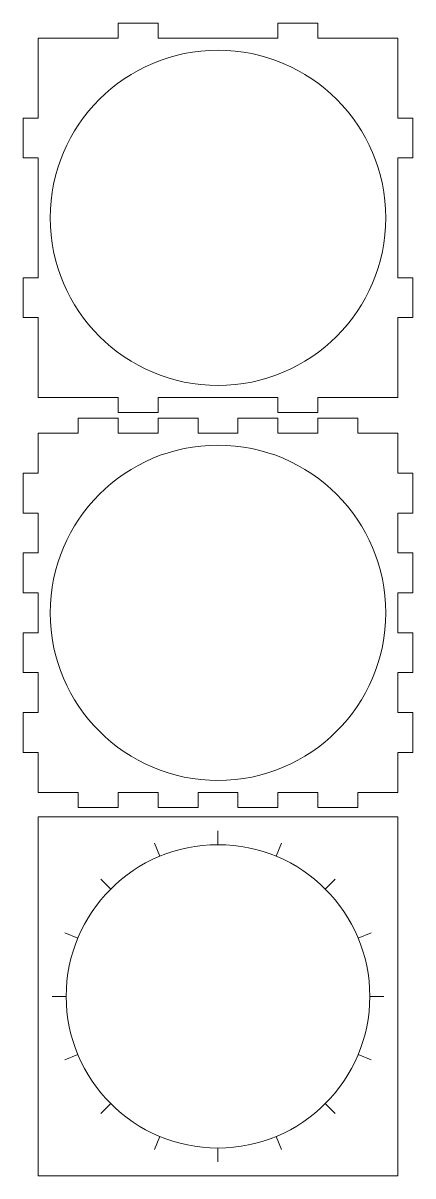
# Model space of a CAD drawing. Header units: millimetres. Extents: x -148 to 148, y -142 to 147.
# Drawn here: x 50.4 to 148, y -141.9 to 147 of the extents above; entities that cross this region are included whole.
import ezdxf

# ---------------------------------------------------------------- set-up
doc = ezdxf.new("R2010")
doc.units = ezdxf.units.MM
doc.header["$MEASUREMENT"] = 0
doc.layers.add('Ebene 1', color=7, linetype='Continuous')

msp = doc.modelspace()

# ---------------------------------------------------------------- linework, layer by layer
at = {"layer": 'Ebene 1', "color": 242, "lineweight": 20}
msp.add_lwpolyline([(54.1943, -141.8813), (144.1943, -141.8813), (144.1943, -51.8813), (54.1943, -51.8813), (54.1943, -141.8813)], close=True, dxfattribs=at)
at = {"layer": 'Ebene 1', "color": 250, "lineweight": 20}
msp.add_ellipse((99.1943, -0.7846), major_axis=(0, 42), ratio=1, dxfattribs=at)
at = {"layer": 'Ebene 1', "color": 242, "lineweight": 20}
msp.add_ellipse((99.1943, -96.8813), major_axis=(0, 38), ratio=1, dxfattribs=at)
at = {"layer": 'Ebene 1', "color": 250, "lineweight": 20}
for points, knots in [([(54.1944, 143.172), (54.1944, 143.172), (74.1944, 143.172), (74.1944, 143.172), (74.1944, 143.172), (74.1944, 143.172), (74.1944, 146.972), (74.1944, 146.972), (74.1944, 146.972), (74.1944, 146.972), (84.1944, 146.972), (84.1944, 146.972), (84.1944, 146.972), (84.1944, 146.972), (84.1944, 143.172), (84.1944, 143.172), (84.1944, 143.172), (84.1944, 143.172), (114.1944, 143.172), (114.1944, 143.172), (114.1944, 143.172), (114.1944, 143.172), (114.1944, 146.972), (114.1944, 146.972), (114.1944, 146.972), (114.1944, 146.972), (124.1944, 146.972), (124.1944, 146.972), (124.1944, 146.972), (124.1944, 146.972), (124.1944, 143.172), (124.1944, 143.172), (124.1944, 143.172), (124.1944, 143.172), (144.1944, 143.172), (144.1944, 143.172), (144.1944, 143.172), (144.1944, 143.172), (144.1944, 123.172), (144.1944, 123.172), (144.1944, 123.172), (144.1944, 123.172), (147.9944, 123.172), (147.9944, 123.172), (147.9944, 123.172), (147.9944, 123.172), (147.9944, 113.172), (147.9944, 113.172), (147.9944, 113.172), (147.9944, 113.172), (144.1944, 113.172), (144.1944, 113.172), (144.1944, 113.172), (144.1944, 113.172), (144.1944, 83.172), (144.1944, 83.172), (144.1944, 83.172), (144.1944, 83.172), (147.9944, 83.172), (147.9944, 83.172), (147.9944, 83.172), (147.9944, 83.172), (147.9944, 73.172), (147.9944, 73.172), (147.9944, 73.172), (147.9944, 73.172), (144.1944, 73.172), (144.1944, 73.172), (144.1944, 73.172), (144.1944, 73.172), (144.1944, 53.172), (144.1944, 53.172), (144.1944, 53.172), (144.1944, 53.172), (124.1944, 53.172), (124.1944, 53.172), (124.1944, 53.172), (124.1944, 53.172), (124.1944, 49.372), (124.1944, 49.372), (124.1944, 49.372), (124.1944, 49.372), (114.1944, 49.372), (114.1944, 49.372), (114.1944, 49.372), (114.1944, 49.372), (114.1944, 53.172), (114.1944, 53.172), (114.1944, 53.172), (114.1944, 53.172), (84.1944, 53.172), (84.1944, 53.172), (84.1944, 53.172), (84.1944, 53.172), (84.1944, 49.372), (84.1944, 49.372), (84.1944, 49.372), (84.1944, 49.372), (74.1944, 49.372), (74.1944, 49.372), (74.1944, 49.372), (74.1944, 49.372), (74.1944, 53.172), (74.1944, 53.172), (74.1944, 53.172), (74.1944, 53.172), (54.1944, 53.172), (54.1944, 53.172), (54.1944, 53.172), (54.1944, 53.172), (54.1944, 73.172), (54.1944, 73.172), (54.1944, 73.172), (54.1944, 73.172), (50.3944, 73.172), (50.3944, 73.172), (50.3944, 73.172), (50.3944, 73.172), (50.3944, 83.172), (50.3944, 83.172), (50.3944, 83.172), (50.3944, 83.172), (54.1944, 83.172), (54.1944, 83.172), (54.1944, 83.172), (54.1944, 83.172), (54.1944, 113.172), (54.1944, 113.172), (54.1944, 113.172), (54.1944, 113.172), (50.3944, 113.172), (50.3944, 113.172), (50.3944, 113.172), (50.3944, 113.172), (50.3944, 123.172), (50.3944, 123.172), (50.3944, 123.172), (50.3944, 123.172), (54.1944, 123.172), (54.1944, 123.172), (54.1944, 123.172), (54.1944, 123.172), (54.1944, 143.172), (54.1944, 143.172)], [0, 0, 0, 0, 0.02702703, 0.02702703, 0.02702703, 0.02702703, 0.05405405, 0.05405405, 0.05405405, 0.05405405, 0.08108108, 0.08108108, 0.08108108, 0.08108108, 0.10810811, 0.10810811, 0.10810811, 0.10810811, 0.13513514, 0.13513514, 0.13513514, 0.13513514, 0.16216216, 0.16216216, 0.16216216, 0.16216216, 0.18918919, 0.18918919, 0.18918919, 0.18918919, 0.21621622, 0.21621622, 0.21621622, 0.21621622, 0.24324324, 0.24324324, 0.24324324, 0.24324324, 0.27027027, 0.27027027, 0.27027027, 0.27027027, 0.2972973, 0.2972973, 0.2972973, 0.2972973, 0.32432432, 0.32432432, 0.32432432, 0.32432432, 0.35135135, 0.35135135, 0.35135135, 0.35135135, 0.37837838, 0.37837838, 0.37837838, 0.37837838, 0.40540541, 0.40540541, 0.40540541, 0.40540541, 0.43243243, 0.43243243, 0.43243243, 0.43243243, 0.45945946, 0.45945946, 0.45945946, 0.45945946, 0.48648649, 0.48648649, 0.48648649, 0.48648649, 0.51351351, 0.51351351, 0.51351351, 0.51351351, 0.54054054, 0.54054054, 0.54054054, 0.54054054, 0.56756757, 0.56756757, 0.56756757, 0.56756757, 0.59459459, 0.59459459, 0.59459459, 0.59459459, 0.62162162, 0.62162162, 0.62162162, 0.62162162, 0.64864865, 0.64864865, 0.64864865, 0.64864865, 0.67567568, 0.67567568, 0.67567568, 0.67567568, 0.7027027, 0.7027027, 0.7027027, 0.7027027, 0.72972973, 0.72972973, 0.72972973, 0.72972973, 0.75675676, 0.75675676, 0.75675676, 0.75675676, 0.78378378, 0.78378378, 0.78378378, 0.78378378, 0.81081081, 0.81081081, 0.81081081, 0.81081081, 0.83783784, 0.83783784, 0.83783784, 0.83783784, 0.86486486, 0.86486486, 0.86486486, 0.86486486, 0.89189189, 0.89189189, 0.89189189, 0.89189189, 0.91891892, 0.91891892, 0.91891892, 0.91891892, 0.94594595, 0.94594595, 0.94594595, 0.94594595, 1, 1, 1, 1]), ([(99.1944, 140.172), (122.3904, 140.172), (141.1944, 121.368), (141.1944, 98.172), (141.1944, 98.172), (141.1944, 74.976), (122.3904, 56.172), (99.1944, 56.172), (99.1944, 56.172), (75.9984, 56.172), (57.1944, 74.976), (57.1944, 98.172), (57.1944, 98.172), (57.1944, 121.368), (75.9984, 140.172), (99.1944, 140.172)], [0, 0, 0, 0, 0.2, 0.2, 0.2, 0.2, 0.4, 0.4, 0.4, 0.4, 0.6, 0.6, 0.6, 0.6, 1, 1, 1, 1]), ([(54.1943, 44.2154), (54.1943, 44.2154), (64.1943, 44.2154), (64.1943, 44.2154), (64.1943, 44.2154), (64.1943, 44.2154), (64.1943, 48.0154), (64.1943, 48.0154), (64.1943, 48.0154), (64.1943, 48.0154), (74.1943, 48.0154), (74.1943, 48.0154), (74.1943, 48.0154), (74.1943, 48.0154), (74.1943, 44.2154), (74.1943, 44.2154), (74.1943, 44.2154), (74.1943, 44.2154), (84.1943, 44.2154), (84.1943, 44.2154), (84.1943, 44.2154), (84.1943, 44.2154), (84.1943, 48.0154), (84.1943, 48.0154), (84.1943, 48.0154), (84.1943, 48.0154), (94.1943, 48.0154), (94.1943, 48.0154), (94.1943, 48.0154), (94.1943, 48.0154), (94.1943, 44.2154), (94.1943, 44.2154), (94.1943, 44.2154), (94.1943, 44.2154), (104.1943, 44.2154), (104.1943, 44.2154), (104.1943, 44.2154), (104.1943, 44.2154), (104.1943, 48.0154), (104.1943, 48.0154), (104.1943, 48.0154), (104.1943, 48.0154), (114.1943, 48.0154), (114.1943, 48.0154), (114.1943, 48.0154), (114.1943, 48.0154), (114.1943, 44.2154), (114.1943, 44.2154), (114.1943, 44.2154), (114.1943, 44.2154), (124.1943, 44.2154), (124.1943, 44.2154), (124.1943, 44.2154), (124.1943, 44.2154), (124.1943, 48.0154), (124.1943, 48.0154), (124.1943, 48.0154), (124.1943, 48.0154), (134.1943, 48.0154), (134.1943, 48.0154), (134.1943, 48.0154), (134.1943, 48.0154), (134.1943, 44.2154), (134.1943, 44.2154), (134.1943, 44.2154), (134.1943, 44.2154), (144.1943, 44.2154), (144.1943, 44.2154), (144.1943, 44.2154), (144.1943, 44.2154), (144.1943, 34.2154), (144.1943, 34.2154), (144.1943, 34.2154), (144.1943, 34.2154), (147.9943, 34.2154), (147.9943, 34.2154), (147.9943, 34.2154), (147.9943, 34.2154), (147.9943, 24.2154), (147.9943, 24.2154), (147.9943, 24.2154), (147.9943, 24.2154), (144.1943, 24.2154), (144.1943, 24.2154), (144.1943, 24.2154), (144.1943, 24.2154), (144.1943, 14.2154), (144.1943, 14.2154), (144.1943, 14.2154), (144.1943, 14.2154), (147.9943, 14.2154), (147.9943, 14.2154), (147.9943, 14.2154), (147.9943, 14.2154), (147.9943, 4.2154), (147.9943, 4.2154), (147.9943, 4.2154), (147.9943, 4.2154), (144.1943, 4.2154), (144.1943, 4.2154), (144.1943, 4.2154), (144.1943, 4.2154), (144.1943, -5.7846), (144.1943, -5.7846), (144.1943, -5.7846), (144.1943, -5.7846), (147.9943, -5.7846), (147.9943, -5.7846), (147.9943, -5.7846), (147.9943, -5.7846), (147.9943, -15.7846), (147.9943, -15.7846), (147.9943, -15.7846), (147.9943, -15.7846), (144.1943, -15.7846), (144.1943, -15.7846), (144.1943, -15.7846), (144.1943, -15.7846), (144.1943, -25.7846), (144.1943, -25.7846), (144.1943, -25.7846), (144.1943, -25.7846), (147.9943, -25.7846), (147.9943, -25.7846), (147.9943, -25.7846), (147.9943, -25.7846), (147.9943, -35.7846), (147.9943, -35.7846), (147.9943, -35.7846), (147.9943, -35.7846), (144.1943, -35.7846), (144.1943, -35.7846), (144.1943, -35.7846), (144.1943, -35.7846), (144.1943, -45.7846), (144.1943, -45.7846), (144.1943, -45.7846), (144.1943, -45.7846), (134.1943, -45.7846), (134.1943, -45.7846), (134.1943, -45.7846), (134.1943, -45.7846), (134.1943, -49.5846), (134.1943, -49.5846), (134.1943, -49.5846), (134.1943, -49.5846), (124.1943, -49.5846), (124.1943, -49.5846), (124.1943, -49.5846), (124.1943, -49.5846), (124.1943, -45.7846), (124.1943, -45.7846), (124.1943, -45.7846), (124.1943, -45.7846), (114.1943, -45.7846), (114.1943, -45.7846), (114.1943, -45.7846), (114.1943, -45.7846), (114.1943, -49.5846), (114.1943, -49.5846), (114.1943, -49.5846), (114.1943, -49.5846), (104.1943, -49.5846), (104.1943, -49.5846), (104.1943, -49.5846), (104.1943, -49.5846), (104.1943, -45.7846), (104.1943, -45.7846), (104.1943, -45.7846), (104.1943, -45.7846), (94.1943, -45.7846), (94.1943, -45.7846), (94.1943, -45.7846), (94.1943, -45.7846), (94.1943, -49.5846), (94.1943, -49.5846), (94.1943, -49.5846), (94.1943, -49.5846), (84.1943, -49.5846), (84.1943, -49.5846), (84.1943, -49.5846), (84.1943, -49.5846), (84.1943, -45.7846), (84.1943, -45.7846), (84.1943, -45.7846), (84.1943, -45.7846), (74.1943, -45.7846), (74.1943, -45.7846), (74.1943, -45.7846), (74.1943, -45.7846), (74.1943, -49.5846), (74.1943, -49.5846), (74.1943, -49.5846), (74.1943, -49.5846), (64.1943, -49.5846), (64.1943, -49.5846), (64.1943, -49.5846), (64.1943, -49.5846), (64.1943, -45.7846), (64.1943, -45.7846), (64.1943, -45.7846), (64.1943, -45.7846), (54.1943, -45.7846), (54.1943, -45.7846), (54.1943, -45.7846), (54.1943, -45.7846), (54.1943, -35.7846), (54.1943, -35.7846), (54.1943, -35.7846), (54.1943, -35.7846), (50.3943, -35.7846), (50.3943, -35.7846), (50.3943, -35.7846), (50.3943, -35.7846), (50.3943, -25.7846), (50.3943, -25.7846), (50.3943, -25.7846), (50.3943, -25.7846), (54.1943, -25.7846), (54.1943, -25.7846), (54.1943, -25.7846), (54.1943, -25.7846), (54.1943, -15.7846), (54.1943, -15.7846), (54.1943, -15.7846), (54.1943, -15.7846), (50.3943, -15.7846), (50.3943, -15.7846), (50.3943, -15.7846), (50.3943, -15.7846), (50.3943, -5.7846), (50.3943, -5.7846), (50.3943, -5.7846), (50.3943, -5.7846), (54.1943, -5.7846), (54.1943, -5.7846), (54.1943, -5.7846), (54.1943, -5.7846), (54.1943, 4.2154), (54.1943, 4.2154), (54.1943, 4.2154), (54.1943, 4.2154), (50.3943, 4.2154), (50.3943, 4.2154), (50.3943, 4.2154), (50.3943, 4.2154), (50.3943, 14.2154), (50.3943, 14.2154), (50.3943, 14.2154), (50.3943, 14.2154), (54.1943, 14.2154), (54.1943, 14.2154), (54.1943, 14.2154), (54.1943, 14.2154), (54.1943, 24.2154), (54.1943, 24.2154), (54.1943, 24.2154), (54.1943, 24.2154), (50.3943, 24.2154), (50.3943, 24.2154), (50.3943, 24.2154), (50.3943, 24.2154), (50.3943, 34.2154), (50.3943, 34.2154), (50.3943, 34.2154), (50.3943, 34.2154), (54.1943, 34.2154), (54.1943, 34.2154), (54.1943, 34.2154), (54.1943, 34.2154), (54.1943, 44.2154), (54.1943, 44.2154)], [0, 0, 0, 0, 0.01449275, 0.01449275, 0.01449275, 0.01449275, 0.02898551, 0.02898551, 0.02898551, 0.02898551, 0.04347826, 0.04347826, 0.04347826, 0.04347826, 0.05797101, 0.05797101, 0.05797101, 0.05797101, 0.07246377, 0.07246377, 0.07246377, 0.07246377, 0.08695652, 0.08695652, 0.08695652, 0.08695652, 0.10144928, 0.10144928, 0.10144928, 0.10144928, 0.11594203, 0.11594203, 0.11594203, 0.11594203, 0.13043478, 0.13043478, 0.13043478, 0.13043478, 0.14492754, 0.14492754, 0.14492754, 0.14492754, 0.15942029, 0.15942029, 0.15942029, 0.15942029, 0.17391304, 0.17391304, 0.17391304, 0.17391304, 0.1884058, 0.1884058, 0.1884058, 0.1884058, 0.20289855, 0.20289855, 0.20289855, 0.20289855, 0.2173913, 0.2173913, 0.2173913, 0.2173913, 0.23188406, 0.23188406, 0.23188406, 0.23188406, 0.24637681, 0.24637681, 0.24637681, 0.24637681, 0.26086957, 0.26086957, 0.26086957, 0.26086957, 0.27536232, 0.27536232, 0.27536232, 0.27536232, 0.28985507, 0.28985507, 0.28985507, 0.28985507, 0.30434783, 0.30434783, 0.30434783, 0.30434783, 0.31884058, 0.31884058, 0.31884058, 0.31884058, 0.33333333, 0.33333333, 0.33333333, 0.33333333, 0.34782609, 0.34782609, 0.34782609, 0.34782609, 0.36231884, 0.36231884, 0.36231884, 0.36231884, 0.37681159, 0.37681159, 0.37681159, 0.37681159, 0.39130435, 0.39130435, 0.39130435, 0.39130435, 0.4057971, 0.4057971, 0.4057971, 0.4057971, 0.42028986, 0.42028986, 0.42028986, 0.42028986, 0.43478261, 0.43478261, 0.43478261, 0.43478261, 0.44927536, 0.44927536, 0.44927536, 0.44927536, 0.46376812, 0.46376812, 0.46376812, 0.46376812, 0.47826087, 0.47826087, 0.47826087, 0.47826087, 0.49275362, 0.49275362, 0.49275362, 0.49275362, 0.50724638, 0.50724638, 0.50724638, 0.50724638, 0.52173913, 0.52173913, 0.52173913, 0.52173913, 0.53623188, 0.53623188, 0.53623188, 0.53623188, 0.55072464, 0.55072464, 0.55072464, 0.55072464, 0.56521739, 0.56521739, 0.56521739, 0.56521739, 0.57971014, 0.57971014, 0.57971014, 0.57971014, 0.5942029, 0.5942029, 0.5942029, 0.5942029, 0.60869565, 0.60869565, 0.60869565, 0.60869565, 0.62318841, 0.62318841, 0.62318841, 0.62318841, 0.63768116, 0.63768116, 0.63768116, 0.63768116, 0.65217391, 0.65217391, 0.65217391, 0.65217391, 0.66666667, 0.66666667, 0.66666667, 0.66666667, 0.68115942, 0.68115942, 0.68115942, 0.68115942, 0.69565217, 0.69565217, 0.69565217, 0.69565217, 0.71014493, 0.71014493, 0.71014493, 0.71014493, 0.72463768, 0.72463768, 0.72463768, 0.72463768, 0.73913043, 0.73913043, 0.73913043, 0.73913043, 0.75362319, 0.75362319, 0.75362319, 0.75362319, 0.76811594, 0.76811594, 0.76811594, 0.76811594, 0.7826087, 0.7826087, 0.7826087, 0.7826087, 0.79710145, 0.79710145, 0.79710145, 0.79710145, 0.8115942, 0.8115942, 0.8115942, 0.8115942, 0.82608696, 0.82608696, 0.82608696, 0.82608696, 0.84057971, 0.84057971, 0.84057971, 0.84057971, 0.85507246, 0.85507246, 0.85507246, 0.85507246, 0.86956522, 0.86956522, 0.86956522, 0.86956522, 0.88405797, 0.88405797, 0.88405797, 0.88405797, 0.89855072, 0.89855072, 0.89855072, 0.89855072, 0.91304348, 0.91304348, 0.91304348, 0.91304348, 0.92753623, 0.92753623, 0.92753623, 0.92753623, 0.94202899, 0.94202899, 0.94202899, 0.94202899, 0.95652174, 0.95652174, 0.95652174, 0.95652174, 0.97101449, 0.97101449, 0.97101449, 0.97101449, 1, 1, 1, 1])]:
    msp.add_open_spline(points, degree=3, knots=knots, dxfattribs=at)
at = {"layer": 'Ebene 1', "color": 242, "lineweight": 20}
for points in [[(99.1943, -58.8813), (99.1943, -58.8813), (99.1943, -55.3813), (99.1943, -55.3813)], [(84.6523, -61.7739), (84.6523, -61.7739), (83.3129, -58.5403), (83.3129, -58.5403)], [(113.7363, -61.7739), (113.7363, -61.7739), (115.0757, -58.5403), (115.0757, -58.5403)], [(69.8494, -67.5364), (69.8494, -67.5364), (72.3242, -70.0112), (72.3242, -70.0112)], [(126.0644, -70.0112), (126.0644, -70.0112), (128.5392, -67.5364), (128.5392, -67.5364)], [(60.8533, -80.9999), (60.8533, -80.9999), (64.0869, -82.3393), (64.0869, -82.3393)], [(134.3017, -82.3393), (134.3017, -82.3393), (137.5353, -80.9999), (137.5353, -80.9999)], [(57.6943, -96.8813), (57.6943, -96.8813), (61.1943, -96.8813), (61.1943, -96.8813)], [(137.1943, -96.8813), (137.1943, -96.8813), (140.6943, -96.8813), (140.6943, -96.8813)], [(60.8533, -112.7627), (60.8533, -112.7627), (64.0869, -111.4233), (64.0869, -111.4233)], [(134.3017, -111.4233), (134.3017, -111.4233), (137.5353, -112.7627), (137.5353, -112.7627)], [(69.8494, -126.2262), (69.8494, -126.2262), (72.3242, -123.7514), (72.3242, -123.7514)], [(126.0644, -123.7514), (126.0644, -123.7514), (128.5392, -126.2262), (128.5392, -126.2262)], [(83.3129, -135.2223), (83.3129, -135.2223), (84.6523, -131.9887), (84.6523, -131.9887)], [(115.0757, -135.2223), (115.0757, -135.2223), (113.7363, -131.9887), (113.7363, -131.9887)], [(99.1943, -138.3813), (99.1943, -138.3813), (99.1943, -134.8813), (99.1943, -134.8813)]]:
    msp.add_open_spline(points, degree=3, dxfattribs=at)

doc.saveas('drawing.dxf')
